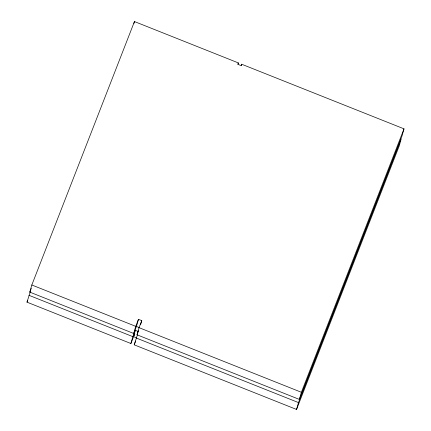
<?xml version="1.0" encoding="UTF-8"?>
<svg xmlns="http://www.w3.org/2000/svg" width="431" height="431" viewBox="0 0 431 431"><rect width="100%" height="100%" fill="white"/><g stroke="black" fill="none" stroke-linecap="round" stroke-linejoin="round"><path stroke-width="0.65" d="M133.922 23.468L134.456 21.55L238.359 62.91L238.004 64.187M241.306 65.507L241.667 64.224L404.009 128.842L402.037 135.884L299.362 399.413L137.02 334.795L139.03 327.657L141.772 320.621L138.464 319.306L135.727 326.337L133.718 333.481L29.814 292.121L31.824 284.983L134.456 21.55M134.811 333.475L130.895 343.512L26.991 302.158L30.391 291.528M130.895 343.512L132.829 336.643L135.302 330.302L138.055 331.396M136.271 337.732L133.518 336.638L135.302 330.302M133.718 333.481L136.46 326.445L138.464 319.306M296.544 409.45L298.473 402.581L401.18 138.954L399.235 145.915L296.544 409.45L134.203 344.832L137.704 333.923M140.598 324.785L141.772 320.621M299.362 399.413L301.371 392.275L404.009 128.842M29.814 292.121L31.28 288.355M26.991 302.158L27.724 300.278M238.359 62.91L237.815 64.305L241.123 65.62L241.667 64.224M133.518 336.638L134.741 333.502M137.02 334.795L138.62 330.69M134.203 344.832L135.668 341.066M136.46 326.445L139.213 327.544M31.824 284.983L135.727 326.337M139.03 327.657L301.371 392.275M28.925 295.289L132.829 336.643M136.131 337.963L298.473 402.581"/></g></svg>
